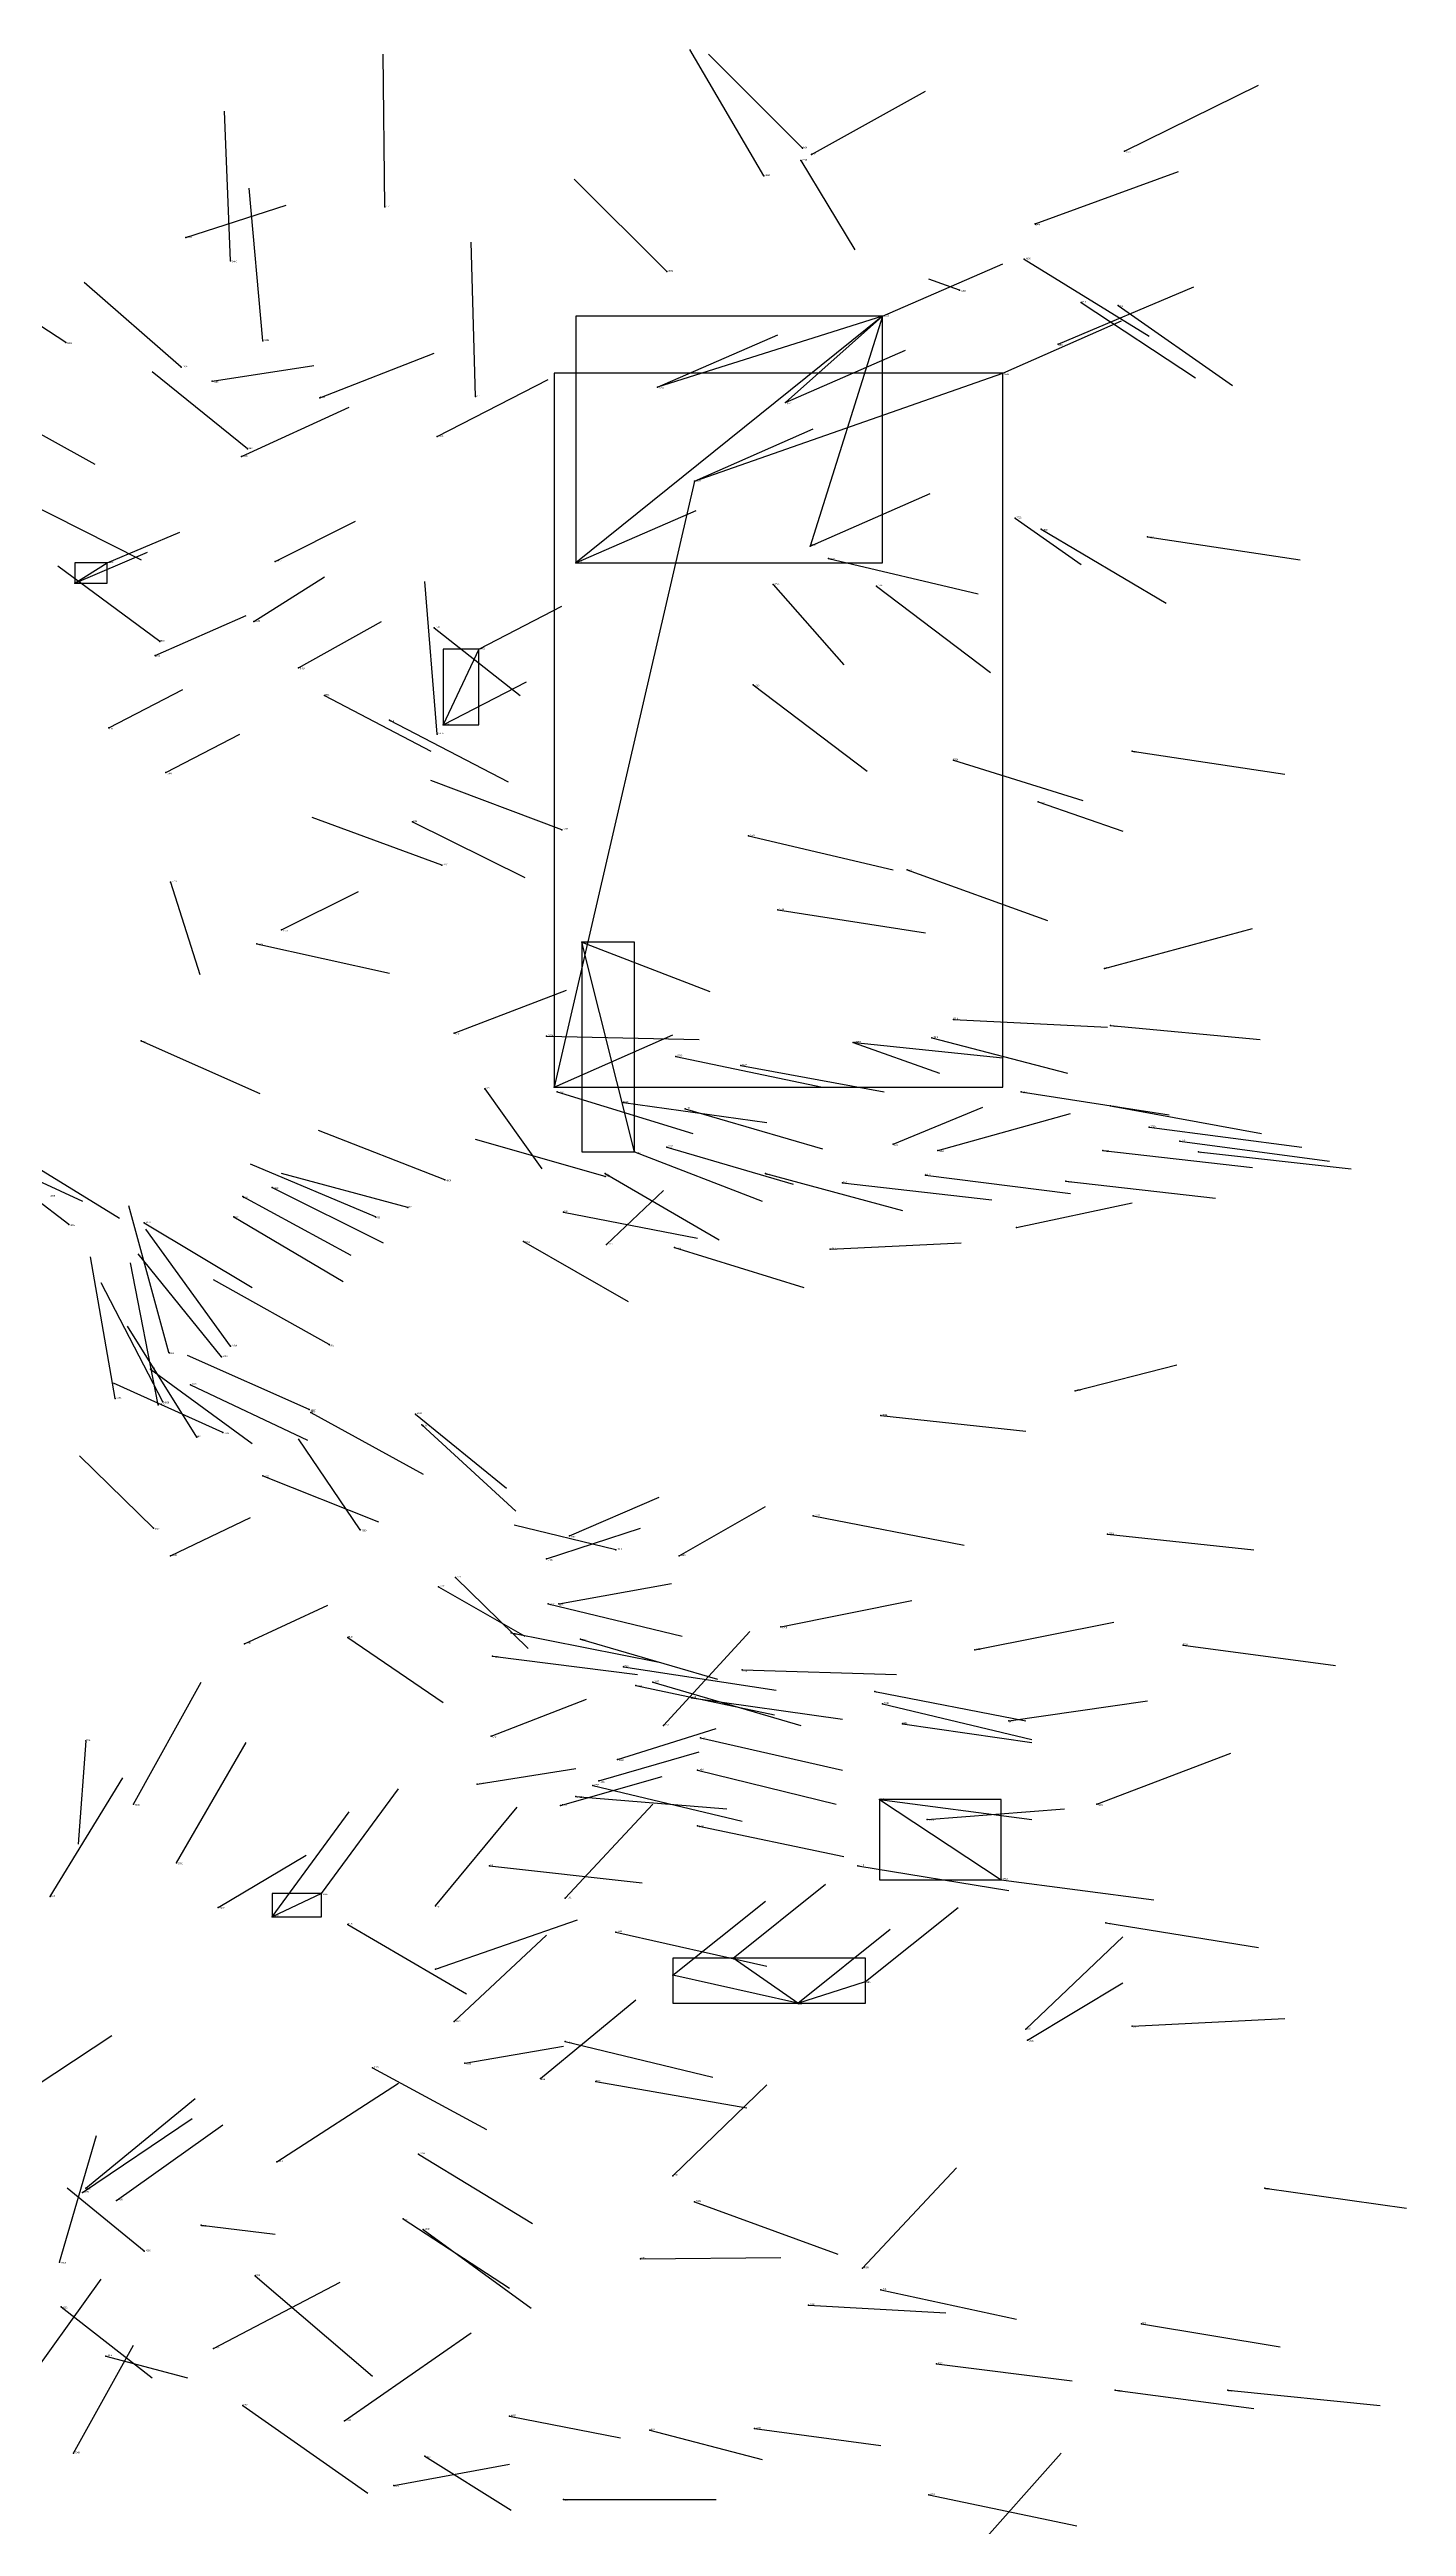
# Model space of a CAD drawing. Extents: x 59.1 to 70.8, y 600.3 to 605.1.
# Drawn here: x 69.93 to 70.811, y 603.456 to 605.062 of the extents above; entities that cross this region are included whole.
import ezdxf

# ---------------------------------------------------------------- set-up
doc = ezdxf.new("R2010")
doc.units = 0
for name, color, linetype in [('Clients', 3, 'CONTINUOUS'), ('Facilities', 3, 'CONTINUOUS'), ('Facilities_lines', 3, 'CONTINUOUS'), ('Min_max_boxes', 1, 'CONTINUOUS'), ('Normals', 1, 'CONTINUOUS'), ('Source_points', 5, 'CONTINUOUS'), ('Text', 3, 'CONTINUOUS')]:
    doc.layers.add(name, color=color, linetype=linetype)

msp = doc.modelspace()

# ---------------------------------------------------------------- linework, layer by layer
at = {"layer": 'Clients', "color": 5}
for p in [(70.549, 604.852, 453.831), (70.325, 604.843, 453.374), (70.408, 604.833, 453.429), (70.424, 604.74, 453.441), (69.968, 604.729, 454.365), (70.272, 604.729, 453.455), (70.186, 604.624, 454.41), (70.276, 604.483, 457.782), (70.258, 604.389, 453.958), (70.548, 603.875, 458.537), (70.075, 603.851, 456.227), (70.374, 603.824, 456.056), (70.335, 603.813, 456.095), (70.46, 603.809, 456.063)]:
    msp.add_point(p, dxfattribs=at)
at = {"layer": 'Facilities', "color": 3}
for p in [(70.419, 604.998, 457.311), (70.425, 604.994, 455.719), (70.628, 604.996, 455.867), (70.394, 604.98, 456.795), (70.418, 604.99, 459.744), (70.148, 604.96, 455.798), (70.57, 604.949, 456.134), (70.019, 604.94, 454.467), (70.048, 604.925, 455.779), (70.331, 604.918, 457.38), (70.563, 604.926, 457.872), (70.521, 604.906, 455.797), (70.6, 604.898, 457.228), (70.624, 604.896, 457.296), (70.471, 604.889, 453.408), (69.941, 604.872, 456.792), (70.069, 604.873, 455.768), (70.585, 604.871, 455.839), (70.016, 604.856, 456.983), (70.036, 604.847, 454.441), (70.106, 604.836, 454.075), (70.207, 604.837, 458.458), (70.059, 604.803, 456.907), (70.182, 604.811, 454.189), (70.055, 604.798, 454.204), (70.349, 604.782, 453.908), (70.557, 604.758, 459.647), (70.574, 604.751, 457.367), (70.643, 604.746, 458.977), (70.077, 604.73, 454.365), (70.436, 604.732, 459.142), (69.947, 604.716, 454.356), (70.4, 604.715, 459.702), (70.467, 604.714, 457.699), (70.063, 604.691, 454.403), (70.18, 604.687, 456.98), (70.002, 604.678, 457.45), (70.209, 604.673, 454.428), (69.999, 604.669, 454.248), (70.092, 604.661, 454.271), (70.109, 604.643, 457.424), (70.387, 604.65, 457.675), (70.151, 604.627, 457.356), (69.969, 604.622, 454.307), (70.182, 604.618, 458.425), (70.633, 604.607, 458.91), (70.006, 604.593, 454.249), (70.517, 604.601, 459.582), (70.166, 604.561, 457.339), (70.572, 604.574, 460.228), (70.263, 604.556, 457.859), (70.384, 604.552, 458.12), (70.185, 604.533, 457.866), (70.487, 604.53, 459.506), (70.009, 604.522, 459.32), (70.403, 604.504, 458.161), (70.065, 604.482, 457.334), (70.081, 604.491, 454.299), (70.615, 604.466, 455.681), (70.517, 604.433, 458.388), (69.99, 604.419, 457.308), (70.193, 604.424, 454.101), (70.253, 604.422, 458.517), (70.452, 604.418, 459.928), (70.453, 604.418, 458.19), (70.503, 604.421, 457.799), (70.619, 604.429, 458.217), (70.337, 604.409, 458.119), (70.379, 604.403, 458.044), (70.213, 604.388, 459.711), (70.26, 604.386, 457.955), (70.561, 604.386, 459.615), (70.303, 604.379, 458.052), (70.343, 604.375, 457.976), (70.619, 604.377, 459.476), (70.331, 604.35, 459.636), (70.478, 604.352, 456.073), (70.644, 604.363, 459.4), (70.664, 604.354, 459.317), (70.31, 604.347, 457.907), (70.507, 604.348, 454.046), (70.614, 604.348, 459.777), (70.676, 604.347, 459.235), (70.056, 604.318, 457.458), (70.075, 604.324, 457.472), (70.187, 604.329, 457.667), (70.291, 604.333, 459.574), (70.291, 604.331, 457.824), (70.395, 604.333, 458.007), (70.445, 604.327, 458.183), (70.499, 604.332, 458.132), (70.59, 604.328, 458.25), (70.05, 604.305, 457.395), (70.142, 604.305, 457.591), (70.163, 604.311, 457.587), (70.264, 604.308, 457.752), (69.943, 604.3, 457.201), (69.992, 604.301, 457.371), (70.238, 604.289, 459.417), (70.292, 604.287, 456.067), (70.336, 604.285, 457.861), (70.558, 604.298, 454.278), (70.437, 604.284, 457.589), (70.048, 604.221, 457.597), (70.112, 604.222, 457.636), (69.996, 604.206, 457.175), (70.008, 604.217, 457.567), (70.042, 604.214, 457.503), (70.022, 604.196, 457.125), (70.596, 604.192, 460.237), (69.973, 604.187, 457.498), (70.001, 604.183, 458.654), (70.004, 604.185, 457.439), (70.099, 604.18, 457.608), (70.1, 604.178, 457.214), (70.168, 604.177, 457.263), (70.47, 604.176, 458.02), (70.026, 604.162, 457.502), (70.043, 604.165, 457.692), (70.172, 604.17, 459.305), (70.069, 604.137, 457.625), (70.426, 604.111, 459.201), (69.998, 604.103, 457.601), (70.132, 604.102, 459.465), (70.268, 604.098, 454.601), (70.617, 604.099, 458.019), (70.009, 604.085, 454.384), (70.253, 604.083, 454.536), (70.298, 604.089, 457.334), (70.339, 604.085, 456.196), (70.183, 604.065, 459.459), (70.194, 604.071, 459.405), (70.254, 604.054, 457.972), (70.261, 604.054, 453.982), (70.057, 604.028, 454.304), (70.124, 604.032, 457.589), (70.23, 604.035, 459.333), (70.275, 604.031, 458.215), (70.405, 604.039, 453.894), (70.218, 604.02, 459.297), (70.303, 604.013, 459.116), (70.531, 604.024, 453.747), (70.666, 604.027, 459.331), (70.311, 604.001, 458.13), (70.322, 604.003, 459.02), (70.38, 604.011, 459.77), (70.466, 603.997, 459.198), (70.347, 603.993, 458.33), (70.471, 603.989, 459.057), (69.954, 603.965, 459.9), (70.217, 603.968, 454.547), (70.329, 603.975, 456.257), (70.353, 603.967, 458.17), (70.484, 603.976, 457.493), (70.553, 603.978, 453.853), (70.299, 603.953, 454.614), (70.208, 603.937, 459.734), (70.283, 603.936, 458.885), (70.287, 603.939, 454.568), (70.351, 603.946, 458.239), (69.985, 603.924, 456.207), (70.262, 603.923, 454.55), (70.272, 603.929, 459.443), (70.469, 603.927, 458.551), (70.61, 603.924, 457.472), (70.351, 603.91, 458.308), (70.5, 603.914, 453.836), (70.013, 603.886, 456.216), (70.216, 603.884, 459.482), (70.455, 603.884, 458.372), (69.931, 603.864, 456.351), (70.04, 603.857, 459.629), (70.107, 603.866, 456.2), (70.181, 603.858, 456.17), (70.265, 603.863, 456.253), (70.124, 603.846, 457.817), (70.298, 603.841, 458.943), (70.616, 603.847, 458.634), (70.181, 603.817, 457.327), (70.416, 603.795, 456.092), (70.193, 603.783, 456.272), (70.564, 603.778, 456.293), (70.565, 603.771, 456.036), (70.633, 603.78, 457.66), (70.2, 603.756, 454.466), (70.265, 603.77, 459.177), (70.14, 603.753, 457.865), (70.249, 603.746, 456.287), (70.285, 603.744, 459.055), (70.078, 603.692, 456.912), (70.17, 603.697, 457.835), (69.954, 603.675, 456.867), (70.335, 603.683, 456.238), (70.719, 603.675, 459.515), (69.952, 603.672, 456.928), (69.974, 603.667, 456.971), (70.349, 603.666, 459.166), (70.029, 603.651, 454.662), (70.16, 603.655, 458.047), (70.173, 603.648, 457.968), (69.937, 603.627, 459.093), (69.992, 603.634, 457.645), (70.314, 603.629, 459.702), (70.064, 603.618, 458.548), (70.458, 603.623, 456.288), (69.938, 603.598, 457.724), (70.423, 603.599, 459.641), (70.47, 603.609, 459.422), (70.639, 603.587, 459.566), (69.967, 603.566, 454.438), (70.037, 603.571, 456.982), (70.506, 603.561, 454.116), (70.056, 603.534, 458.545), (70.622, 603.544, 459.61), (70.695, 603.544, 458.468), (70.122, 603.524, 456.94), (70.229, 603.527, 454.255), (70.32, 603.518, 454.321), (70.388, 603.519, 454.169), (69.946, 603.503, 459.096), (70.174, 603.501, 454.384), (70.154, 603.482, 459.286), (70.264, 603.473, 458.424), (70.501, 603.476, 458.39)]:
    msp.add_point(p, dxfattribs=at)
at = {"layer": 'Facilities_lines', "color": 3}
for p, q in [((70.471, 604.889, 453.408), (70.272, 604.729, 453.455)), ((70.471, 604.889, 453.408), (70.325, 604.843, 453.374)), ((70.471, 604.889, 453.408), (70.408, 604.833, 453.429)), ((70.471, 604.889, 453.408), (70.424, 604.74, 453.441)), ((70.349, 604.782, 453.908), (70.549, 604.852, 453.831)), ((70.349, 604.782, 453.908), (70.258, 604.389, 453.958)), ((69.947, 604.716, 454.356), (69.968, 604.729, 454.365)), ((70.209, 604.673, 454.428), (70.186, 604.624, 454.41)), ((70.31, 604.347, 457.907), (70.276, 604.483, 457.782)), ((70.469, 603.927, 458.551), (70.548, 603.875, 458.537)), ((70.107, 603.866, 456.2), (70.075, 603.851, 456.227)), ((70.416, 603.795, 456.092), (70.374, 603.824, 456.056)), ((70.416, 603.795, 456.092), (70.335, 603.813, 456.095)), ((70.416, 603.795, 456.092), (70.46, 603.809, 456.063))]:
    msp.add_line(p, q, dxfattribs=at)
at = {"layer": 'Min_max_boxes', "color": 1}
for p, q in [((70.471, 604.889, 453.374), (70.272, 604.889, 453.374)), ((70.272, 604.889, 453.374), (70.272, 604.729, 453.374)), ((70.471, 604.889, 453.455), (70.272, 604.889, 453.455)), ((70.272, 604.889, 453.455), (70.272, 604.729, 453.455)), ((70.272, 604.889, 453.374), (70.272, 604.889, 453.455)), ((70.471, 604.729, 453.374), (70.471, 604.889, 453.374)), ((70.471, 604.729, 453.455), (70.471, 604.889, 453.455)), ((70.471, 604.889, 453.374), (70.471, 604.889, 453.455)), ((70.549, 604.852, 453.831), (70.258, 604.852, 453.831)), ((70.258, 604.852, 453.831), (70.258, 604.389, 453.831)), ((70.549, 604.852, 453.958), (70.258, 604.852, 453.958)), ((70.258, 604.852, 453.958), (70.258, 604.389, 453.958)), ((70.258, 604.852, 453.831), (70.258, 604.852, 453.958)), ((70.549, 604.389, 453.831), (70.549, 604.852, 453.831)), ((70.549, 604.389, 453.958), (70.549, 604.852, 453.958)), ((70.549, 604.852, 453.831), (70.549, 604.852, 453.958)), ((69.968, 604.729, 454.356), (69.947, 604.729, 454.356)), ((69.947, 604.729, 454.356), (69.947, 604.716, 454.356)), ((69.968, 604.729, 454.365), (69.947, 604.729, 454.365)), ((69.947, 604.729, 454.365), (69.947, 604.716, 454.365)), ((69.947, 604.729, 454.356), (69.947, 604.729, 454.365)), ((69.968, 604.716, 454.356), (69.968, 604.729, 454.356)), ((69.968, 604.716, 454.365), (69.968, 604.729, 454.365)), ((69.968, 604.729, 454.356), (69.968, 604.729, 454.365)), ((70.272, 604.729, 453.374), (70.471, 604.729, 453.374)), ((70.272, 604.729, 453.455), (70.471, 604.729, 453.455)), ((70.272, 604.729, 453.374), (70.272, 604.729, 453.455)), ((70.471, 604.729, 453.374), (70.471, 604.729, 453.455)), ((69.947, 604.716, 454.356), (69.968, 604.716, 454.356)), ((69.947, 604.716, 454.365), (69.968, 604.716, 454.365)), ((69.947, 604.716, 454.356), (69.947, 604.716, 454.365)), ((69.968, 604.716, 454.356), (69.968, 604.716, 454.365)), ((70.209, 604.673, 454.41), (70.186, 604.673, 454.41)), ((70.186, 604.673, 454.41), (70.186, 604.624, 454.41)), ((70.209, 604.673, 454.428), (70.186, 604.673, 454.428)), ((70.186, 604.673, 454.428), (70.186, 604.624, 454.428)), ((70.186, 604.673, 454.41), (70.186, 604.673, 454.428)), ((70.209, 604.624, 454.41), (70.209, 604.673, 454.41)), ((70.209, 604.624, 454.428), (70.209, 604.673, 454.428)), ((70.209, 604.673, 454.41), (70.209, 604.673, 454.428)), ((70.186, 604.624, 454.41), (70.209, 604.624, 454.41)), ((70.186, 604.624, 454.428), (70.209, 604.624, 454.428)), ((70.186, 604.624, 454.41), (70.186, 604.624, 454.428)), ((70.209, 604.624, 454.41), (70.209, 604.624, 454.428)), ((70.31, 604.483, 457.782), (70.276, 604.483, 457.782)), ((70.276, 604.483, 457.782), (70.276, 604.347, 457.782)), ((70.31, 604.483, 457.907), (70.276, 604.483, 457.907)), ((70.276, 604.483, 457.907), (70.276, 604.347, 457.907)), ((70.276, 604.483, 457.782), (70.276, 604.483, 457.907)), ((70.31, 604.347, 457.782), (70.31, 604.483, 457.782)), ((70.31, 604.347, 457.907), (70.31, 604.483, 457.907)), ((70.31, 604.483, 457.782), (70.31, 604.483, 457.907)), ((70.258, 604.389, 453.831), (70.549, 604.389, 453.831)), ((70.258, 604.389, 453.958), (70.549, 604.389, 453.958)), ((70.258, 604.389, 453.831), (70.258, 604.389, 453.958)), ((70.549, 604.389, 453.831), (70.549, 604.389, 453.958)), ((70.276, 604.347, 457.782), (70.31, 604.347, 457.782)), ((70.276, 604.347, 457.907), (70.31, 604.347, 457.907)), ((70.276, 604.347, 457.782), (70.276, 604.347, 457.907)), ((70.31, 604.347, 457.782), (70.31, 604.347, 457.907)), ((70.548, 603.927, 458.537), (70.469, 603.927, 458.537)), ((70.469, 603.927, 458.537), (70.469, 603.875, 458.537)), ((70.548, 603.927, 458.551), (70.469, 603.927, 458.551)), ((70.469, 603.927, 458.551), (70.469, 603.875, 458.551)), ((70.469, 603.927, 458.537), (70.469, 603.927, 458.551)), ((70.548, 603.875, 458.537), (70.548, 603.927, 458.537)), ((70.548, 603.875, 458.551), (70.548, 603.927, 458.551)), ((70.548, 603.927, 458.537), (70.548, 603.927, 458.551)), ((70.469, 603.875, 458.537), (70.548, 603.875, 458.537)), ((70.469, 603.875, 458.551), (70.548, 603.875, 458.551)), ((70.469, 603.875, 458.537), (70.469, 603.875, 458.551)), ((70.548, 603.875, 458.537), (70.548, 603.875, 458.551)), ((70.107, 603.866, 456.2), (70.075, 603.866, 456.2)), ((70.075, 603.866, 456.2), (70.075, 603.851, 456.2)), ((70.107, 603.866, 456.227), (70.075, 603.866, 456.227)), ((70.075, 603.866, 456.227), (70.075, 603.851, 456.227)), ((70.075, 603.866, 456.2), (70.075, 603.866, 456.227)), ((70.107, 603.851, 456.2), (70.107, 603.866, 456.2)), ((70.107, 603.851, 456.227), (70.107, 603.866, 456.227)), ((70.107, 603.866, 456.2), (70.107, 603.866, 456.227)), ((70.075, 603.851, 456.2), (70.107, 603.851, 456.2)), ((70.075, 603.851, 456.227), (70.107, 603.851, 456.227)), ((70.075, 603.851, 456.2), (70.075, 603.851, 456.227)), ((70.107, 603.851, 456.2), (70.107, 603.851, 456.227)), ((70.46, 603.824, 456.056), (70.335, 603.824, 456.056)), ((70.335, 603.824, 456.056), (70.335, 603.795, 456.056)), ((70.46, 603.824, 456.095), (70.335, 603.824, 456.095)), ((70.335, 603.824, 456.095), (70.335, 603.795, 456.095)), ((70.335, 603.824, 456.056), (70.335, 603.824, 456.095)), ((70.46, 603.795, 456.056), (70.46, 603.824, 456.056)), ((70.46, 603.795, 456.095), (70.46, 603.824, 456.095)), ((70.46, 603.824, 456.056), (70.46, 603.824, 456.095)), ((70.335, 603.795, 456.056), (70.46, 603.795, 456.056)), ((70.335, 603.795, 456.095), (70.46, 603.795, 456.095)), ((70.335, 603.795, 456.056), (70.335, 603.795, 456.095)), ((70.46, 603.795, 456.056), (70.46, 603.795, 456.095))]:
    msp.add_line(p, q, dxfattribs=at)
at = {"layer": 'Normals', "color": 1}
for p, q in [((70.148, 604.96, 455.798), (70.147, 605.059, 455.812)), ((70.394, 604.98, 456.795), (70.346, 605.062, 456.826)), ((70.419, 604.998, 457.311), (70.358, 605.059, 457.362)), ((70.425, 604.994, 455.719), (70.499, 605.035, 455.665)), ((70.628, 604.996, 455.867), (70.715, 605.039, 455.844)), ((70.048, 604.925, 455.779), (70.044, 605.022, 455.801)), ((70.331, 604.918, 457.38), (70.271, 604.978, 457.433)), ((70.418, 604.99, 459.744), (70.453, 604.932, 459.817)), ((70.57, 604.949, 456.134), (70.663, 604.983, 456.117)), ((70.019, 604.94, 454.467), (70.084, 604.961, 454.54)), ((70.069, 604.873, 455.768), (70.06, 604.972, 455.772)), ((70.207, 604.837, 458.458), (70.204, 604.937, 458.449)), ((69.941, 604.872, 456.792), (69.869, 604.919, 456.844)), ((70.471, 604.889, 453.408), (70.549, 604.923, 453.461)), ((70.521, 604.906, 455.797), (70.501, 604.913, 455.895)), ((70.563, 604.926, 457.872), (70.644, 604.876, 457.842)), ((70.016, 604.856, 456.983), (69.953, 604.911, 457.037)), ((70.585, 604.871, 455.839), (70.673, 604.908, 455.869)), ((70.6, 604.898, 457.228), (70.674, 604.849, 457.182)), ((70.624, 604.896, 457.296), (70.698, 604.844, 457.253)), ((70.549, 604.852, 453.831), (70.626, 604.886, 453.885)), ((70.106, 604.836, 454.075), (70.18, 604.865, 454.136)), ((70.325, 604.843, 453.374), (70.403, 604.877, 453.427)), ((70.408, 604.833, 453.429), (70.486, 604.867, 453.482)), ((70.059, 604.803, 456.907), (69.997, 604.853, 456.967)), ((70.036, 604.847, 454.441), (70.102, 604.857, 454.515)), ((70.182, 604.811, 454.189), (70.254, 604.848, 454.247)), ((69.884, 604.835, 456.959), (69.96, 604.793, 456.909)), ((70.055, 604.798, 454.204), (70.125, 604.83, 454.268)), ((70.349, 604.782, 453.908), (70.426, 604.816, 453.962)), ((69.913, 604.77, 456.886), (69.99, 604.731, 456.836)), ((70.424, 604.74, 453.441), (70.502, 604.774, 453.494)), ((70.077, 604.73, 454.365), (70.129, 604.756, 454.446)), ((70.272, 604.729, 453.455), (70.35, 604.763, 453.508)), ((70.557, 604.758, 459.647), (70.6, 604.728, 459.732)), ((70.574, 604.751, 457.367), (70.655, 604.703, 457.332)), ((69.947, 604.716, 454.356), (69.994, 604.736, 454.442)), ((69.968, 604.729, 454.365), (70.015, 604.749, 454.451)), ((70.643, 604.746, 458.977), (70.742, 604.731, 458.979)), ((70.002, 604.678, 457.45), (69.936, 604.727, 457.507)), ((70.063, 604.691, 454.403), (70.109, 604.72, 454.487)), ((70.436, 604.732, 459.142), (70.533, 604.709, 459.148)), ((70.182, 604.618, 458.425), (70.174, 604.717, 458.433)), ((70.4, 604.715, 459.702), (70.446, 604.663, 459.774)), ((70.467, 604.714, 457.699), (70.541, 604.658, 457.66)), ((69.999, 604.669, 454.248), (70.058, 604.695, 454.324)), ((70.092, 604.661, 454.271), (70.146, 604.691, 454.349)), ((70.18, 604.687, 456.98), (70.236, 604.643, 456.91)), ((70.209, 604.673, 454.428), (70.263, 604.701, 454.508)), ((69.969, 604.622, 454.307), (70.017, 604.647, 454.391)), ((70.109, 604.643, 457.424), (70.178, 604.607, 457.361)), ((70.186, 604.624, 454.41), (70.24, 604.652, 454.49)), ((70.387, 604.65, 457.675), (70.461, 604.594, 457.638)), ((70.151, 604.627, 457.356), (70.228, 604.587, 457.307)), ((70.006, 604.593, 454.249), (70.054, 604.618, 454.333)), ((70.633, 604.607, 458.91), (70.732, 604.592, 458.91)), ((70.517, 604.601, 459.582), (70.601, 604.575, 459.629)), ((70.263, 604.556, 457.859), (70.178, 604.588, 457.901)), ((70.185, 604.533, 457.866), (70.101, 604.564, 457.91)), ((70.166, 604.561, 457.339), (70.239, 604.525, 457.281)), ((70.572, 604.574, 460.228), (70.627, 604.555, 460.31)), ((70.384, 604.552, 458.12), (70.478, 604.53, 458.095)), ((70.487, 604.53, 459.506), (70.578, 604.497, 459.53)), ((70.009, 604.522, 459.32), (70.028, 604.462, 459.398)), ((70.081, 604.491, 454.299), (70.131, 604.516, 454.382)), ((70.403, 604.504, 458.161), (70.499, 604.489, 458.137)), ((70.065, 604.482, 457.334), (70.151, 604.463, 457.287)), ((70.276, 604.483, 457.782), (70.359, 604.451, 457.737)), ((70.615, 604.466, 455.681), (70.711, 604.492, 455.666)), ((70.193, 604.424, 454.101), (70.266, 604.452, 454.163)), ((70.517, 604.433, 458.388), (70.617, 604.428, 458.379)), ((69.99, 604.419, 457.308), (70.067, 604.385, 457.254)), ((70.253, 604.422, 458.517), (70.352, 604.42, 458.506)), ((70.258, 604.389, 453.958), (70.335, 604.423, 454.012)), ((70.452, 604.418, 459.928), (70.508, 604.398, 460.008)), ((70.453, 604.418, 458.19), (70.549, 604.408, 458.166)), ((70.503, 604.421, 457.799), (70.591, 604.398, 457.759)), ((70.619, 604.429, 458.217), (70.716, 604.42, 458.195)), ((70.337, 604.409, 458.119), (70.432, 604.389, 458.094)), ((70.379, 604.403, 458.044), (70.472, 604.386, 458.011)), ((70.213, 604.388, 459.711), (70.25, 604.336, 459.788)), ((70.26, 604.386, 457.955), (70.348, 604.359, 457.917)), ((70.561, 604.386, 459.615), (70.657, 604.371, 459.64)), ((70.303, 604.379, 458.052), (70.396, 604.366, 458.018)), ((70.343, 604.375, 457.976), (70.432, 604.349, 457.939)), ((70.478, 604.352, 456.073), (70.536, 604.376, 456.151)), ((70.507, 604.348, 454.046), (70.593, 604.372, 454.091)), ((70.619, 604.377, 459.476), (70.717, 604.359, 459.477)), ((69.874, 604.351, 457.114), (69.952, 604.315, 457.062)), ((69.943, 604.3, 457.201), (69.876, 604.351, 457.254)), ((69.901, 604.35, 457.191), (69.976, 604.304, 457.143)), ((70.187, 604.329, 457.667), (70.105, 604.361, 457.715)), ((70.291, 604.331, 457.824), (70.207, 604.355, 457.872)), ((70.331, 604.35, 459.636), (70.413, 604.326, 459.688)), ((70.644, 604.363, 459.4), (70.743, 604.35, 459.397)), ((70.664, 604.354, 459.317), (70.761, 604.341, 459.336)), ((70.142, 604.305, 457.591), (70.061, 604.339, 457.638)), ((70.31, 604.347, 457.907), (70.393, 604.315, 457.861)), ((70.614, 604.348, 459.777), (70.711, 604.337, 459.8)), ((70.676, 604.347, 459.235), (70.775, 604.336, 459.242)), ((70.056, 604.318, 457.458), (70.126, 604.28, 457.397)), ((70.075, 604.324, 457.472), (70.147, 604.288, 457.413)), ((70.163, 604.311, 457.587), (70.081, 604.333, 457.64)), ((70.291, 604.333, 459.574), (70.365, 604.29, 459.626)), ((70.292, 604.287, 456.067), (70.329, 604.322, 456.153)), ((70.395, 604.333, 458.007), (70.484, 604.309, 457.969)), ((70.445, 604.327, 458.183), (70.542, 604.316, 458.159)), ((70.499, 604.332, 458.132), (70.593, 604.32, 458.1)), ((70.59, 604.328, 458.25), (70.687, 604.317, 458.227)), ((70.008, 604.217, 457.567), (69.982, 604.312, 457.585)), ((70.05, 604.305, 457.395), (70.121, 604.263, 457.338)), ((70.264, 604.308, 457.752), (70.351, 604.291, 457.706)), ((70.558, 604.298, 454.278), (70.633, 604.314, 454.343)), ((69.992, 604.301, 457.371), (70.062, 604.259, 457.314)), ((70.048, 604.221, 457.597), (69.993, 604.297, 457.631)), ((70.238, 604.289, 459.417), (70.306, 604.25, 459.479)), ((70.336, 604.285, 457.861), (70.42, 604.259, 457.814)), ((70.437, 604.284, 457.589), (70.522, 604.288, 457.536)), ((69.973, 604.187, 457.498), (69.957, 604.279, 457.534)), ((70.001, 604.183, 458.654), (69.983, 604.275, 458.689)), ((70.042, 604.214, 457.503), (69.988, 604.281, 457.553)), ((70.004, 604.185, 457.439), (69.964, 604.262, 457.489)), ((70.112, 604.222, 457.636), (70.037, 604.264, 457.687)), ((70.026, 604.162, 457.502), (69.981, 604.234, 457.555)), ((69.996, 604.206, 457.175), (70.062, 604.158, 457.117)), ((70.099, 604.18, 457.608), (70.02, 604.215, 457.659)), ((70.596, 604.192, 460.237), (70.662, 604.209, 460.31)), ((70.043, 604.165, 457.692), (69.972, 604.197, 457.755)), ((70.022, 604.196, 457.125), (70.098, 604.16, 457.071)), ((70.1, 604.178, 457.214), (70.173, 604.138, 457.159)), ((70.168, 604.177, 457.263), (70.227, 604.129, 457.198)), ((70.47, 604.176, 458.02), (70.564, 604.166, 457.987)), ((70.132, 604.102, 459.465), (70.092, 604.161, 459.395)), ((70.172, 604.17, 459.305), (70.233, 604.114, 459.36)), ((69.998, 604.103, 457.601), (69.95, 604.15, 457.675)), ((70.069, 604.137, 457.625), (70.144, 604.107, 457.566)), ((70.009, 604.085, 454.384), (70.061, 604.11, 454.466)), ((70.268, 604.098, 454.601), (70.326, 604.123, 454.679)), ((70.339, 604.085, 456.196), (70.395, 604.117, 456.272)), ((70.426, 604.111, 459.201), (70.524, 604.092, 459.206)), ((70.298, 604.089, 457.334), (70.232, 604.105, 457.408)), ((70.253, 604.083, 454.536), (70.314, 604.103, 454.612)), ((70.617, 604.099, 458.019), (70.712, 604.089, 457.988)), ((70.183, 604.065, 459.459), (70.239, 604.033, 459.535)), ((70.194, 604.071, 459.405), (70.241, 604.025, 459.481)), ((70.261, 604.054, 453.982), (70.334, 604.067, 454.049)), ((70.057, 604.028, 454.304), (70.111, 604.053, 454.384)), ((70.254, 604.054, 457.972), (70.341, 604.033, 457.928)), ((70.405, 604.039, 453.894), (70.49, 604.056, 453.944)), ((70.124, 604.032, 457.589), (70.186, 603.99, 457.522)), ((70.23, 604.035, 459.333), (70.326, 604.016, 459.354)), ((70.275, 604.031, 458.215), (70.364, 604.005, 458.177)), ((70.329, 603.975, 456.257), (70.385, 604.036, 456.313)), ((70.531, 604.024, 453.747), (70.621, 604.042, 453.786)), ((70.218, 604.02, 459.297), (70.312, 604.008, 459.267)), ((70.303, 604.013, 459.116), (70.402, 603.998, 459.123)), ((70.666, 604.027, 459.331), (70.765, 604.014, 459.337)), ((69.985, 603.924, 456.207), (70.029, 604.003, 456.249)), ((70.311, 604.001, 458.13), (70.401, 603.982, 458.09)), ((70.322, 604.003, 459.02), (70.418, 603.975, 459.021)), ((70.38, 604.011, 459.77), (70.48, 604.008, 459.774)), ((70.466, 603.997, 459.198), (70.564, 603.978, 459.206)), ((70.217, 603.968, 454.547), (70.279, 603.992, 454.621)), ((70.347, 603.993, 458.33), (70.445, 603.979, 458.315)), ((70.471, 603.989, 459.057), (70.568, 603.966, 459.051)), ((70.553, 603.978, 453.853), (70.643, 603.991, 453.895)), ((69.954, 603.965, 459.9), (69.949, 603.898, 459.974)), ((70.013, 603.886, 456.216), (70.058, 603.964, 456.26)), ((70.299, 603.953, 454.614), (70.363, 603.973, 454.688)), ((70.353, 603.967, 458.17), (70.445, 603.946, 458.138)), ((70.484, 603.976, 457.493), (70.568, 603.964, 457.439)), ((70.287, 603.939, 454.568), (70.352, 603.958, 454.642)), ((70.61, 603.924, 457.472), (70.697, 603.957, 457.435)), ((69.931, 603.864, 456.351), (69.978, 603.941, 456.393)), ((70.107, 603.866, 456.2), (70.157, 603.934, 456.253)), ((70.208, 603.937, 459.734), (70.272, 603.947, 459.811)), ((70.262, 603.923, 454.55), (70.328, 603.942, 454.623)), ((70.283, 603.936, 458.885), (70.38, 603.913, 458.896)), ((70.351, 603.946, 458.239), (70.441, 603.924, 458.201)), ((70.075, 603.851, 456.227), (70.125, 603.919, 456.28)), ((70.181, 603.858, 456.17), (70.234, 603.922, 456.226)), ((70.265, 603.863, 456.253), (70.322, 603.924, 456.308)), ((70.272, 603.929, 459.443), (70.37, 603.921, 459.426)), ((70.469, 603.927, 458.551), (70.568, 603.914, 458.551)), ((70.5, 603.914, 453.836), (70.589, 603.921, 453.881)), ((70.351, 603.91, 458.308), (70.446, 603.89, 458.286)), ((70.04, 603.857, 459.629), (70.097, 603.891, 459.704)), ((70.216, 603.884, 459.482), (70.315, 603.873, 459.485)), ((70.455, 603.884, 458.372), (70.553, 603.868, 458.358)), ((70.374, 603.824, 456.056), (70.434, 603.872, 456.121)), ((70.548, 603.875, 458.537), (70.647, 603.862, 458.537)), ((70.335, 603.813, 456.095), (70.395, 603.861, 456.16)), ((70.46, 603.809, 456.063), (70.52, 603.857, 456.128)), ((70.124, 603.846, 457.817), (70.201, 603.801, 457.772)), ((70.181, 603.817, 457.327), (70.273, 603.849, 457.305)), ((70.193, 603.783, 456.272), (70.253, 603.839, 456.329)), ((70.298, 603.841, 458.943), (70.396, 603.819, 458.946)), ((70.416, 603.795, 456.092), (70.476, 603.843, 456.157)), ((70.564, 603.778, 456.293), (70.627, 603.838, 456.343)), ((70.616, 603.847, 458.634), (70.715, 603.831, 458.635)), ((70.565, 603.771, 456.036), (70.627, 603.808, 456.105)), ((70.249, 603.746, 456.287), (70.311, 603.797, 456.347)), ((69.909, 603.733, 456.823), (69.971, 603.774, 456.756)), ((70.633, 603.78, 457.66), (70.732, 603.785, 457.648)), ((70.2, 603.756, 454.466), (70.264, 603.767, 454.542)), ((70.265, 603.77, 459.177), (70.361, 603.747, 459.16)), ((70.078, 603.692, 456.912), (70.157, 603.743, 456.877)), ((70.14, 603.753, 457.865), (70.214, 603.713, 457.811)), ((70.285, 603.744, 459.055), (70.383, 603.727, 459.052)), ((70.335, 603.683, 456.238), (70.396, 603.742, 456.291)), ((69.954, 603.675, 456.867), (70.025, 603.733, 456.827)), ((69.937, 603.627, 459.093), (69.961, 603.709, 459.042)), ((69.952, 603.672, 456.928), (70.023, 603.72, 456.877)), ((69.974, 603.667, 456.971), (70.043, 603.716, 456.918)), ((70.17, 603.697, 457.835), (70.244, 603.652, 457.785)), ((69.992, 603.634, 457.645), (69.942, 603.675, 457.722)), ((70.458, 603.623, 456.288), (70.519, 603.688, 456.334)), ((70.719, 603.675, 459.515), (70.811, 603.662, 459.478)), ((70.349, 603.666, 459.166), (70.442, 603.632, 459.155)), ((70.029, 603.651, 454.662), (70.077, 603.645, 454.75)), ((70.16, 603.655, 458.047), (70.229, 603.61, 457.99)), ((70.173, 603.648, 457.968), (70.243, 603.597, 457.918)), ((70.314, 603.629, 459.702), (70.405, 603.63, 459.66)), ((69.911, 603.542, 457.485), (69.964, 603.616, 457.445)), ((70.037, 603.571, 456.982), (70.119, 603.614, 456.944)), ((70.064, 603.618, 458.548), (70.14, 603.553, 458.555)), ((69.938, 603.598, 457.724), (69.997, 603.552, 457.657)), ((70.423, 603.599, 459.641), (70.512, 603.594, 459.596)), ((70.47, 603.609, 459.422), (70.558, 603.59, 459.379)), ((70.122, 603.524, 456.94), (70.204, 603.581, 456.944)), ((70.639, 603.587, 459.566), (70.729, 603.572, 459.525)), ((69.946, 603.503, 459.096), (69.985, 603.573, 459.037)), ((69.967, 603.566, 454.438), (70.02, 603.552, 454.522)), ((70.506, 603.561, 454.116), (70.594, 603.55, 454.162)), ((70.056, 603.534, 458.545), (70.137, 603.477, 458.558)), ((70.622, 603.544, 459.61), (70.712, 603.532, 459.568)), ((70.695, 603.544, 458.468), (70.794, 603.534, 458.466)), ((70.229, 603.527, 454.255), (70.301, 603.513, 454.323)), ((70.32, 603.518, 454.321), (70.393, 603.499, 454.387)), ((70.388, 603.519, 454.169), (70.47, 603.508, 454.225)), ((70.174, 603.501, 454.384), (70.23, 603.466, 454.459)), ((70.53, 603.439, 456.271), (70.587, 603.503, 456.322)), ((70.154, 603.482, 459.286), (70.229, 603.496, 459.221)), ((70.264, 603.473, 458.424), (70.363, 603.473, 458.409)), ((70.501, 603.476, 458.39), (70.597, 603.456, 458.372))]:
    msp.add_line(p, q, dxfattribs=at)
at = {"layer": 'Source_points', "color": 5}
for p in [(70.419, 604.998, 457.311), (70.425, 604.994, 455.719), (70.628, 604.996, 455.867), (70.394, 604.98, 456.795), (70.418, 604.99, 459.744), (70.148, 604.96, 455.798), (70.57, 604.949, 456.134), (70.019, 604.94, 454.467), (70.048, 604.925, 455.779), (70.331, 604.918, 457.38), (70.563, 604.926, 457.872), (70.521, 604.906, 455.797), (70.6, 604.898, 457.228), (70.624, 604.896, 457.296), (70.471, 604.889, 453.408), (69.941, 604.872, 456.792), (70.069, 604.873, 455.768), (70.585, 604.871, 455.839), (70.016, 604.856, 456.983), (70.549, 604.852, 453.831), (70.036, 604.847, 454.441), (70.106, 604.836, 454.075), (70.207, 604.837, 458.458), (70.325, 604.843, 453.374), (70.408, 604.833, 453.429), (70.059, 604.803, 456.907), (70.182, 604.811, 454.189), (70.055, 604.798, 454.204), (70.349, 604.782, 453.908), (70.557, 604.758, 459.647), (70.574, 604.751, 457.367), (70.424, 604.74, 453.441), (70.643, 604.746, 458.977), (69.968, 604.729, 454.365), (70.077, 604.73, 454.365), (70.272, 604.729, 453.455), (70.436, 604.732, 459.142), (69.947, 604.716, 454.356), (70.4, 604.715, 459.702), (70.467, 604.714, 457.699), (70.063, 604.691, 454.403), (70.18, 604.687, 456.98), (70.002, 604.678, 457.45), (70.209, 604.673, 454.428), (69.999, 604.669, 454.248), (70.092, 604.661, 454.271), (70.109, 604.643, 457.424), (70.387, 604.65, 457.675), (70.151, 604.627, 457.356), (70.186, 604.624, 454.41), (69.969, 604.622, 454.307), (70.182, 604.618, 458.425), (70.633, 604.607, 458.91), (70.006, 604.593, 454.249), (70.517, 604.601, 459.582), (70.166, 604.561, 457.339), (70.572, 604.574, 460.228), (70.263, 604.556, 457.859), (70.384, 604.552, 458.12), (70.185, 604.533, 457.866), (70.487, 604.53, 459.506), (70.009, 604.522, 459.32), (70.403, 604.504, 458.161), (70.065, 604.482, 457.334), (70.081, 604.491, 454.299), (70.276, 604.483, 457.782), (70.615, 604.466, 455.681), (70.517, 604.433, 458.388), (69.99, 604.419, 457.308), (70.193, 604.424, 454.101), (70.253, 604.422, 458.517), (70.452, 604.418, 459.928), (70.453, 604.418, 458.19), (70.503, 604.421, 457.799), (70.619, 604.429, 458.217), (70.337, 604.409, 458.119), (70.379, 604.403, 458.044), (70.213, 604.388, 459.711), (70.258, 604.389, 453.958), (70.26, 604.386, 457.955), (70.561, 604.386, 459.615), (70.303, 604.379, 458.052), (70.343, 604.375, 457.976), (70.619, 604.377, 459.476), (70.331, 604.35, 459.636), (70.478, 604.352, 456.073), (70.644, 604.363, 459.4), (70.664, 604.354, 459.317), (70.31, 604.347, 457.907), (70.507, 604.348, 454.046), (70.614, 604.348, 459.777), (70.676, 604.347, 459.235), (70.056, 604.318, 457.458), (70.075, 604.324, 457.472), (70.187, 604.329, 457.667), (70.291, 604.333, 459.574), (70.291, 604.331, 457.824), (70.395, 604.333, 458.007), (70.445, 604.327, 458.183), (70.499, 604.332, 458.132), (70.59, 604.328, 458.25), (70.05, 604.305, 457.395), (70.142, 604.305, 457.591), (70.163, 604.311, 457.587), (70.264, 604.308, 457.752), (69.943, 604.3, 457.201), (69.992, 604.301, 457.371), (70.238, 604.289, 459.417), (70.292, 604.287, 456.067), (70.336, 604.285, 457.861), (70.558, 604.298, 454.278), (70.437, 604.284, 457.589), (70.048, 604.221, 457.597), (70.112, 604.222, 457.636), (69.996, 604.206, 457.175), (70.008, 604.217, 457.567), (70.042, 604.214, 457.503), (70.022, 604.196, 457.125), (70.596, 604.192, 460.237), (69.973, 604.187, 457.498), (70.001, 604.183, 458.654), (70.004, 604.185, 457.439), (70.099, 604.18, 457.608), (70.1, 604.178, 457.214), (70.168, 604.177, 457.263), (70.47, 604.176, 458.02), (70.026, 604.162, 457.502), (70.043, 604.165, 457.692), (70.172, 604.17, 459.305), (70.069, 604.137, 457.625), (70.426, 604.111, 459.201), (69.998, 604.103, 457.601), (70.132, 604.102, 459.465), (70.268, 604.098, 454.601), (70.617, 604.099, 458.019), (70.009, 604.085, 454.384), (70.253, 604.083, 454.536), (70.298, 604.089, 457.334), (70.339, 604.085, 456.196), (70.183, 604.065, 459.459), (70.194, 604.071, 459.405), (70.254, 604.054, 457.972), (70.261, 604.054, 453.982), (70.057, 604.028, 454.304), (70.124, 604.032, 457.589), (70.23, 604.035, 459.333), (70.275, 604.031, 458.215), (70.405, 604.039, 453.894), (70.218, 604.02, 459.297), (70.303, 604.013, 459.116), (70.531, 604.024, 453.747), (70.666, 604.027, 459.331), (70.311, 604.001, 458.13), (70.322, 604.003, 459.02), (70.38, 604.011, 459.77), (70.466, 603.997, 459.198), (70.347, 603.993, 458.33), (70.471, 603.989, 459.057), (69.954, 603.965, 459.9), (70.217, 603.968, 454.547), (70.329, 603.975, 456.257), (70.353, 603.967, 458.17), (70.484, 603.976, 457.493), (70.553, 603.978, 453.853), (70.299, 603.953, 454.614), (70.208, 603.937, 459.734), (70.283, 603.936, 458.885), (70.287, 603.939, 454.568), (70.351, 603.946, 458.239), (69.985, 603.924, 456.207), (70.262, 603.923, 454.55), (70.272, 603.929, 459.443), (70.469, 603.927, 458.551), (70.61, 603.924, 457.472), (70.351, 603.91, 458.308), (70.5, 603.914, 453.836), (70.013, 603.886, 456.216), (70.216, 603.884, 459.482), (70.455, 603.884, 458.372), (70.548, 603.875, 458.537), (69.931, 603.864, 456.351), (70.04, 603.857, 459.629), (70.107, 603.866, 456.2), (70.181, 603.858, 456.17), (70.265, 603.863, 456.253), (70.075, 603.851, 456.227), (70.124, 603.846, 457.817), (70.298, 603.841, 458.943), (70.616, 603.847, 458.634), (70.374, 603.824, 456.056), (70.181, 603.817, 457.327), (70.335, 603.813, 456.095), (70.46, 603.809, 456.063), (70.416, 603.795, 456.092), (70.193, 603.783, 456.272), (70.564, 603.778, 456.293), (70.565, 603.771, 456.036), (70.633, 603.78, 457.66), (70.2, 603.756, 454.466), (70.265, 603.77, 459.177), (70.14, 603.753, 457.865), (70.249, 603.746, 456.287), (70.285, 603.744, 459.055), (70.078, 603.692, 456.912), (70.17, 603.697, 457.835), (69.954, 603.675, 456.867), (70.335, 603.683, 456.238), (70.719, 603.675, 459.515), (69.952, 603.672, 456.928), (69.974, 603.667, 456.971), (70.349, 603.666, 459.166), (70.029, 603.651, 454.662), (70.16, 603.655, 458.047), (70.173, 603.648, 457.968), (69.937, 603.627, 459.093), (69.992, 603.634, 457.645), (70.314, 603.629, 459.702), (70.064, 603.618, 458.548), (70.458, 603.623, 456.288), (69.938, 603.598, 457.724), (70.423, 603.599, 459.641), (70.47, 603.609, 459.422), (70.639, 603.587, 459.566), (69.967, 603.566, 454.438), (70.037, 603.571, 456.982), (70.506, 603.561, 454.116), (70.056, 603.534, 458.545), (70.622, 603.544, 459.61), (70.695, 603.544, 458.468), (70.122, 603.524, 456.94), (70.229, 603.527, 454.255), (70.32, 603.518, 454.321), (70.388, 603.519, 454.169), (69.946, 603.503, 459.096), (70.174, 603.501, 454.384), (70.154, 603.482, 459.286), (70.264, 603.473, 458.424), (70.501, 603.476, 458.39)]:
    msp.add_point(p, dxfattribs=at)

# ---------------------------------------------------------------- texts
at = {"layer": 'Text', "color": 3}
for s, p in [('4936', (70.419, 604.998, 457.311)), ('5454', (70.425, 604.994, 455.719)), ('5497', (70.629, 604.995, 455.867)), ('4942', (70.395, 604.98, 456.795)), ('7723', (70.419, 604.99, 459.744)), ('5457', (70.148, 604.96, 455.798)), ('4944', (70.57, 604.948, 456.134)), ('5448', (70.02, 604.94, 454.467)), ('5449', (70.049, 604.924, 455.779)), ('4931', (70.332, 604.918, 457.38)), ('4899', (70.564, 604.926, 457.872)), ('5456', (70.522, 604.905, 455.797)), ('4918', (70.6, 604.898, 457.228)), ('4926', (70.624, 604.895, 457.296)), ('5203', (70.472, 604.889, 453.408)), ('5055', (69.942, 604.871, 456.792)), ('5458', (70.07, 604.873, 455.768)), ('5496', (70.585, 604.87, 455.839)), ('4933', (70.017, 604.856, 456.983)), ('5213', (70.55, 604.851, 453.831)), ('5446', (70.037, 604.846, 454.441)), ('5439', (70.106, 604.836, 454.075)), ('5514', (70.207, 604.837, 458.458)), ('5208', (70.326, 604.842, 453.374)), ('5204', (70.409, 604.832, 453.429)), ('4940', (70.059, 604.803, 456.907)), ('5451', (70.183, 604.811, 454.189)), ('5444', (70.056, 604.798, 454.204)), ('5210', (70.35, 604.782, 453.908)), ('7722', (70.558, 604.758, 459.647)), ('4928', (70.575, 604.75, 457.367)), ('5207', (70.425, 604.74, 453.441)), ('7883', (70.644, 604.745, 458.977)), ('5290', (69.969, 604.729, 454.365)), ('5447', (70.078, 604.73, 454.365)), ('5211', (70.273, 604.729, 453.455)), ('7717', (70.437, 604.731, 459.142)), ('5282', (69.948, 604.716, 454.356)), ('7724', (70.401, 604.715, 459.702)), ('4907', (70.468, 604.714, 457.699)), ('5441', (70.064, 604.691, 454.403)), ('4941', (70.181, 604.687, 456.98)), ('4930', (70.002, 604.678, 457.45)), ('5455', (70.21, 604.673, 454.428)), ('5274', (69.999, 604.668, 454.248)), ('5459', (70.093, 604.66, 454.271)), ('4901', (70.109, 604.643, 457.424)), ('4908', (70.388, 604.649, 457.675)), ('4910', (70.151, 604.626, 457.356)), ('5460', (70.187, 604.624, 454.41)), ('5293', (69.969, 604.621, 454.307)), ('5515', (70.183, 604.618, 458.425)), ('7884', (70.633, 604.606, 458.91)), ('5445', (70.007, 604.592, 454.249)), ('7720', (70.517, 604.601, 459.582)), ('4932', (70.166, 604.561, 457.339)), ('7772', (70.573, 604.573, 460.228)), ('4895', (70.264, 604.556, 457.859)), ('5520', (70.385, 604.552, 458.12)), ('4894', (70.186, 604.533, 457.866)), ('7725', (70.487, 604.529, 459.506)), ('7713', (70.01, 604.522, 459.32)), ('5519', (70.404, 604.504, 458.161)), ('4923', (70.066, 604.481, 457.334)), ('5453', (70.082, 604.49, 454.299)), ('4896', (70.276, 604.482, 457.782)), ('5495', (70.615, 604.466, 455.681)), ('5513', (70.517, 604.433, 458.388)), ('4980', (69.99, 604.418, 457.308)), ('5437', (70.194, 604.423, 454.101)), ('7874', (70.254, 604.422, 458.517)), ('7715', (70.453, 604.418, 459.928)), ('5522', (70.454, 604.418, 458.19)), ('4902', (70.504, 604.421, 457.799)), ('5516', (70.62, 604.428, 458.217)), ('5526', (70.338, 604.409, 458.119)), ('5527', (70.38, 604.403, 458.044)), ('7728', (70.213, 604.388, 459.711)), ('5212', (70.258, 604.389, 453.958)), ('4898', (70.261, 604.385, 457.955)), ('7716', (70.562, 604.385, 459.615)), ('5518', (70.303, 604.379, 458.052)), ('4911', (70.344, 604.375, 457.976)), ('7711', (70.62, 604.376, 459.476)), ('7727', (70.332, 604.35, 459.636)), ('4943', (70.478, 604.351, 456.073)), ('7709', (70.645, 604.363, 459.4)), ('7718', (70.665, 604.354, 459.317)), ('4912', (70.311, 604.346, 457.907)), ('5443', (70.508, 604.347, 454.046)), ('7726', (70.615, 604.347, 459.777)), ('7719', (70.677, 604.346, 459.235)), ('4975', (69.931, 604.318, 457.382)), ('4934', (70.056, 604.317, 457.458)), ('4920', (70.076, 604.323, 457.472)), ('4906', (70.188, 604.328, 457.667)), ('4913', (70.291, 604.331, 457.824)), ('7731', (70.291, 604.332, 459.574)), ('4865', (70.395, 604.332, 458.007)), ('5525', (70.445, 604.327, 458.183)), ('5512', (70.499, 604.332, 458.132)), ('5517', (70.591, 604.327, 458.25)), ('4978', (69.993, 604.301, 457.371)), ('4937', (70.05, 604.304, 457.395)), ('4900', (70.142, 604.304, 457.591)), ('4922', (70.163, 604.311, 457.587)), ('4903', (70.264, 604.308, 457.752)), ('4994', (69.944, 604.299, 457.201)), ('7891', (70.239, 604.288, 459.417)), ('4947', (70.293, 604.287, 456.067)), ('4909', (70.337, 604.284, 457.861)), ('4916', (70.438, 604.284, 457.589)), ('5442', (70.559, 604.298, 454.278)), ('4924', (70.049, 604.221, 457.597)), ('4905', (70.112, 604.221, 457.636)), ('4986', (69.996, 604.206, 457.175)), ('4921', (70.008, 604.216, 457.567)), ('4919', (70.043, 604.214, 457.503)), ('4935', (70.023, 604.196, 457.125)), ('7767', (70.597, 604.192, 460.237)), ('4973', (69.974, 604.187, 457.498)), ('7885', (70.002, 604.183, 458.654)), ('4939', (70.005, 604.184, 457.439)), ('4927', (70.1, 604.179, 457.608)), ('4897', (70.1, 604.178, 457.214)), ('4938', (70.169, 604.177, 457.263)), ('5504', (70.471, 604.176, 458.02)), ('4904', (70.026, 604.162, 457.502)), ('4914', (70.044, 604.164, 457.692)), ('7890', (70.172, 604.169, 459.305)), ('4925', (70.07, 604.136, 457.625)), ('7708', (70.427, 604.111, 459.201)), ('4961', (69.999, 604.102, 457.601)), ('7889', (70.133, 604.101, 459.465)), ('5452', (70.269, 604.097, 454.601)), ('5523', (70.618, 604.099, 458.019)), ('5438', (70.01, 604.085, 454.384)), ('5450', (70.254, 604.082, 454.536)), ('4929', (70.299, 604.089, 457.334)), ('4945', (70.34, 604.085, 456.196)), ('7730', (70.184, 604.065, 459.459)), ('7712', (70.195, 604.071, 459.405)), ('4917', (70.255, 604.053, 457.972)), ('5206', (70.261, 604.053, 453.982)), ('5440', (70.058, 604.028, 454.304)), ('4915', (70.124, 604.032, 457.589)), ('7714', (70.231, 604.034, 459.333)), ('5524', (70.276, 604.03, 458.215)), ('5205', (70.406, 604.038, 453.894)), ('7729', (70.666, 604.027, 459.331)), ('7888', (70.219, 604.019, 459.297)), ('7710', (70.303, 604.013, 459.116)), ('5209', (70.532, 604.024, 453.747)), ('4866', (70.312, 604, 458.13)), ('7887', (70.323, 604.003, 459.02)), ('7721', (70.38, 604.01, 459.77)), ('7756', (70.466, 603.996, 459.198)), ('5486', (70.347, 603.993, 458.33)), ('7749', (70.472, 603.989, 459.057)), ('7751', (69.954, 603.965, 459.9)), ('5464', (70.218, 603.967, 454.547)), ('5500', (70.329, 603.975, 456.257)), ('5487', (70.353, 603.966, 458.17)), ('5498', (70.484, 603.976, 457.493)), ('5477', (70.553, 603.977, 453.853)), ('5462', (70.3, 603.952, 454.614)), ('7759', (70.209, 603.937, 459.734)), ('7757', (70.284, 603.936, 458.885)), ('5461', (70.288, 603.938, 454.568)), ('5489', (70.352, 603.946, 458.239)), ('5166', (69.986, 603.923, 456.207)), ('5463', (70.263, 603.923, 454.55)), ('7758', (70.273, 603.928, 459.443)), ('7755', (70.469, 603.927, 458.551)), ('5494', (70.611, 603.923, 457.472)), ('5485', (70.352, 603.909, 458.308)), ('5484', (70.501, 603.913, 453.836)), ('5501', (70.014, 603.885, 456.216)), ('7733', (70.216, 603.884, 459.482)), ('5488', (70.456, 603.884, 458.372)), ('7754', (70.549, 603.875, 458.537)), ('4616', (69.931, 603.864, 456.351)), ('7977', (70.041, 603.856, 459.629)), ('4839', (70.076, 603.851, 456.227)), ('4855', (70.108, 603.865, 456.2)), ('4854', (70.181, 603.857, 456.17)), ('4842', (70.266, 603.863, 456.253)), ('4796', (70.124, 603.846, 457.817)), ('7963', (70.299, 603.841, 458.943)), ('7962', (70.617, 603.846, 458.634)), ('4851', (70.374, 603.823, 456.056)), ('4860', (70.181, 603.817, 457.327)), ('4829', (70.335, 603.812, 456.095)), ('4850', (70.46, 603.808, 456.063)), ('4826', (70.416, 603.794, 456.092)), ('4813', (70.194, 603.783, 456.272)), ('4823', (70.564, 603.778, 456.293)), ('4845', (70.566, 603.77, 456.036)), ('4781', (70.633, 603.779, 457.66)), ('4740', (70.201, 603.755, 454.466)), ('7969', (70.266, 603.769, 459.177)), ('4798', (70.141, 603.753, 457.865)), ('4840', (70.249, 603.745, 456.287)), ('7970', (70.285, 603.744, 459.055)), ('4834', (70.079, 603.692, 456.912)), ('4804', (70.171, 603.697, 457.835)), ('4676', (69.954, 603.674, 456.867)), ('4835', (70.335, 603.683, 456.238)), ('7979', (70.719, 603.674, 459.515)), ('4670', (69.953, 603.672, 456.928)), ('4669', (69.975, 603.667, 456.971)), ('7978', (70.35, 603.666, 459.166)), ('4848', (70.029, 603.65, 454.662)), ('4723', (70.16, 603.654, 458.047)), ('4802', (70.174, 603.648, 457.968)), ('7953', (69.938, 603.626, 459.093)), ('4589', (69.993, 603.634, 457.645)), ('7980', (70.314, 603.629, 459.702)), ('7959', (70.064, 603.618, 458.548)), ('4828', (70.459, 603.623, 456.288)), ('4592', (69.939, 603.597, 457.724)), ('7976', (70.424, 603.599, 459.641)), ('7968', (70.471, 603.609, 459.422)), ('7984', (70.639, 603.587, 459.566)), ('4635', (69.968, 603.566, 454.438)), ('4822', (70.038, 603.571, 456.982)), ('4837', (70.507, 603.561, 454.116)), ('7960', (70.056, 603.534, 458.545)), ('7894', (70.623, 603.543, 459.61)), ('7958', (70.695, 603.543, 458.468)), ('4814', (70.123, 603.524, 456.94)), ('4817', (70.23, 603.527, 454.255)), ('4824', (70.32, 603.518, 454.321)), ('4737', (70.389, 603.519, 454.169)), ('7949', (69.947, 603.503, 459.096)), ('4827', (70.175, 603.5, 454.384)), ('7971', (70.154, 603.481, 459.286)), ('4729', (70.264, 603.472, 458.424)), ('4703', (70.502, 603.476, 458.39))]:
    msp.add_text(s, height=0.001, dxfattribs=at).set_placement(p)

doc.saveas('drawing.dxf')
